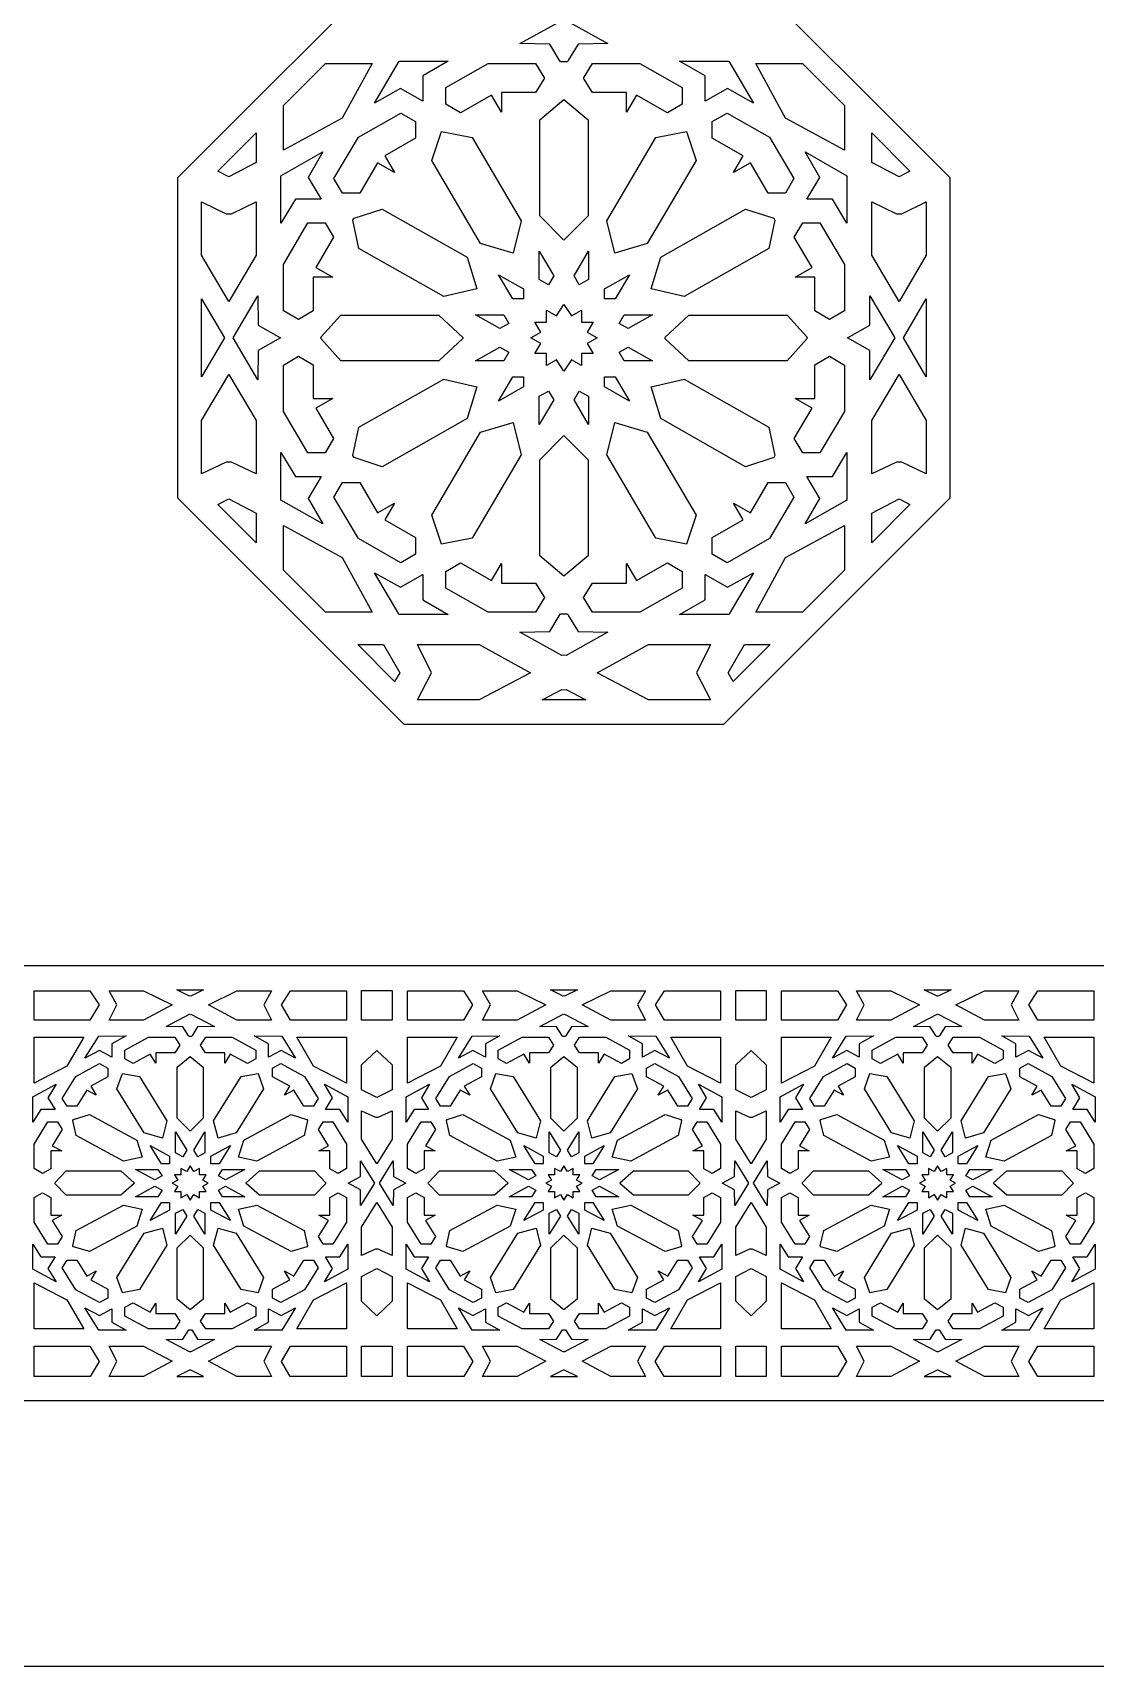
# Model space of a CAD drawing. Extents: x -330 to 330, y -275 to 275.
# Drawn here: x -110 to 110, y -275 to 63.1 of the extents above; entities that cross this region are included whole.
import ezdxf

# ---------------------------------------------------------------- set-up
doc = ezdxf.new("R2010")
doc.units = 0
doc.layers.add('LAYER_1', color=18, linetype='CONTINUOUS')
doc.layers.add('LAYER_2', color=150, linetype='CONTINUOUS')

msp = doc.modelspace()

# ---------------------------------------------------------------- linework, layer by layer
at = {"layer": 'LAYER_1'}
for points in [[(-330, 275), (-330, -275), (330, -275), (330, 130), (180, 275)], [(9.11, 60.82), (2.93, 60.71), (0.97, 57.45), (0.71, 57.01), (0, 57.03), (-0.71, 57.01), (-0.97, 57.45), (-2.93, 60.71), (-9.11, 60.82), (-0.43, 65.62), (0, 65.57), (0.43, 65.62)], [(-45.88, 45.38), (-58.05, 38.78), (-58.05, 47.99), (-49.37, 56.67), (-39.69, 56.67)], [(-29.22, 54.11), (-29.22, 48.88), (-33.84, 51.49), (-39.21, 48.51), (-34.12, 57.16), (-23.93, 57.18)], [(-5.91, 56.67), (-4.03, 53.65), (-5.9, 50.66), (-12.96, 50.66), (-12.96, 46.64), (-15.01, 50.13), (-21.4, 46.5), (-24.47, 48.24), (-24.47, 51.71), (-15.7, 56.67)], [(24.47, 51.71), (24.47, 48.24), (21.4, 46.5), (15.01, 50.13), (12.96, 46.64), (12.96, 50.66), (5.9, 50.66), (4.03, 53.65), (5.91, 56.67), (15.7, 56.67)], [(34.12, 57.16), (39.21, 48.51), (33.84, 51.49), (29.22, 48.88), (29.22, 54.11), (23.93, 57.18)], [(58.05, 47.99), (58.05, 38.78), (45.88, 45.38), (39.69, 56.67), (49.37, 56.67)], [(5.02, 45.04), (5.02, 25.17), (0, 20.14), (-5.02, 25.17), (-5.02, 45.04), (0, 49.25)], [(-30.7, 44.69), (-30.7, 41.22), (-37.1, 37.59), (-35.06, 34.13), (-38.59, 36.12), (-42.28, 29.86), (-45.84, 29.86), (-47.61, 32.86), (-42.55, 41.46), (-33.77, 46.43)], [(42.55, 41.46), (47.61, 32.86), (45.84, 29.86), (42.28, 29.86), (38.59, 36.12), (35.06, 34.13), (37.1, 37.59), (30.7, 41.22), (30.7, 44.69), (33.77, 46.43)], [(-63.7, 36.22), (-69.37, 33.22), (-71.61, 34.41), (-63.7, 42.33)], [(-19.01, 41.35), (-8.87, 24.12), (-10.5, 17.44), (-17.24, 19.43), (-27.36, 36.63), (-25.33, 42.64)], [(27.36, 36.63), (17.24, 19.43), (10.5, 17.44), (8.87, 24.12), (19.01, 41.35), (25.33, 42.64)], [(71.61, 34.41), (69.37, 33.22), (63.7, 36.22), (63.7, 42.33)], [(-52.93, 33.13), (-50.27, 28.62), (-55.58, 28.62), (-58.57, 23.66), (-58.57, 33.47), (-49.89, 38.4)], [(58.57, 33.47), (58.57, 23.66), (55.58, 28.62), (50.27, 28.62), (52.93, 33.13), (49.89, 38.4)], [(-63.7, 17.03), (-69.37, 7.46), (-75, 17), (-75, 28.07), (-69.9, 25.61), (-68.83, 25.61), (-63.7, 28.08)], [(68.83, 25.61), (69.9, 25.61), (75, 28.07), (75, 17), (69.37, 7.46), (63.7, 17.03), (63.7, 28.08)], [(-49.44, 23.73), (-47.67, 20.72), (-51.37, 14.44), (-47.83, 12.44), (-51.91, 12.44), (-51.91, 5.52), (-54.97, 3.68), (-58.05, 5.53), (-58.05, 15.12), (-52.99, 23.73)], [(-20.03, 16.62), (-18.04, 10.04), (-24.89, 8.45), (-42.43, 18.39), (-43.67, 24.29), (-43.44, 24.67), (-37.6, 26.57)], [(43.44, 24.67), (43.67, 24.29), (42.43, 18.39), (24.89, 8.45), (18.04, 10.04), (20.03, 16.62), (37.6, 26.57)], [(58.05, 15.12), (58.05, 5.53), (54.97, 3.68), (51.91, 5.52), (51.91, 12.44), (47.83, 12.44), (51.37, 14.44), (47.67, 20.72), (49.44, 23.73), (52.99, 23.73)], [(-2.1, 12.76), (-3.18, 10.92), (-5.1, 12.01), (-5.1, 17.86)], [(5.1, 12.01), (3.18, 10.92), (2.1, 12.76), (5.1, 17.86)], [(-8.38, 10.06), (-8.38, 8), (-10.6, 8), (-13.54, 12.99)], [(10.6, 8), (8.38, 8), (8.38, 10.06), (13.54, 12.99)], [(-70.28, -0.09), (-75, -8.13), (-75, 7.96)], [(-63.29, 2.52), (-58.7, -0.09), (-63.29, -2.69), (-63.34, -8.78), (-68.45, -0.09), (-63.34, 8.6)], [(1.54, 4.45), (3.64, 5.64), (3.64, 3.15), (6.03, 3.15), (4.81, 1.08), (6.86, -0.09), (4.81, -1.25), (6.03, -3.32), (3.64, -3.32), (3.64, -5.81), (1.54, -4.63), (0, -7), (-1.54, -4.63), (-3.64, -5.81), (-3.64, -3.32), (-6.03, -3.32), (-4.81, -1.25), (-6.86, -0.09), (-4.81, 1.08), (-6.03, 3.15), (-3.64, 3.15), (-3.64, 5.64), (-1.54, 4.45), (0, 6.83)], [(68.45, -0.09), (63.34, -8.78), (63.29, -2.69), (58.7, -0.09), (63.29, 2.52), (63.34, 8.6)], [(75, -8.13), (70.28, -0.09), (75, 7.96)], [(-20.91, 0.02), (-20.96, -0.09), (-20.91, -0.2), (-25.88, -4.82), (-46.18, -4.82), (-50.26, -0.31), (-50.35, -0.09), (-50.26, 0.14), (-46.18, 4.64), (-25.88, 4.64)], [(-12.46, 4.68), (-11.4, 2.88), (-13.28, 1.82), (-18.33, 4.68)], [(13.28, 1.82), (11.4, 2.88), (12.46, 4.68), (18.33, 4.68)], [(46.18, 4.64), (50.26, 0.14), (50.35, -0.09), (50.26, -0.31), (46.18, -4.82), (25.88, -4.82), (20.91, -0.2), (20.96, -0.09), (20.91, 0.02), (25.88, 4.64)], [(-11.4, -3.06), (-12.46, -4.85), (-18.33, -4.85), (-13.28, -1.99)], [(18.33, -4.85), (12.46, -4.85), (11.4, -3.06), (13.28, -1.99)], [(-51.91, -5.69), (-51.91, -12.62), (-47.83, -12.62), (-51.37, -14.62), (-47.67, -20.9), (-49.44, -23.9), (-52.99, -23.9), (-58.05, -15.3), (-58.05, -5.71), (-54.97, -3.85)], [(58.05, -5.71), (58.05, -15.3), (52.99, -23.9), (49.44, -23.9), (47.67, -20.9), (51.37, -14.62), (47.83, -12.62), (51.91, -12.62), (51.91, -5.69), (54.97, -3.85)], [(-63.7, -17.21), (-63.7, -28.25), (-68.83, -25.79), (-69.9, -25.79), (-75, -28.24), (-75, -17.17), (-69.37, -7.64)], [(-18.04, -10.21), (-20.03, -16.79), (-37.6, -26.75), (-43.44, -24.85), (-43.67, -24.46), (-42.43, -18.56), (-24.89, -8.63)], [(-8.38, -10.24), (-13.54, -13.16), (-10.6, -8.17), (-8.38, -8.17)], [(10.6, -8.17), (13.54, -13.16), (8.38, -10.24), (8.38, -8.17)], [(42.43, -18.56), (43.67, -24.46), (43.44, -24.85), (37.6, -26.75), (20.03, -16.79), (18.04, -10.21), (24.89, -8.63)], [(75, -17.17), (75, -28.24), (69.9, -25.79), (68.83, -25.79), (63.7, -28.25), (63.7, -17.21), (69.37, -7.64)], [(-2.1, -12.93), (-5.1, -18.03), (-5.1, -12.18), (-3.18, -11.1)], [(5.1, -12.18), (5.1, -18.03), (2.1, -12.93), (3.18, -11.1)], [(-8.87, -24.29), (-19.01, -41.53), (-25.33, -42.81), (-27.36, -36.8), (-17.24, -19.6), (-10.5, -17.61)], [(17.24, -19.6), (27.36, -36.8), (25.33, -42.81), (19.01, -41.53), (8.87, -24.29), (10.5, -17.61)], [(5.02, -25.35), (5.02, -45.21), (0, -49.42), (-5.02, -45.21), (-5.02, -25.35), (0, -20.32)], [(-55.58, -28.79), (-50.27, -28.79), (-52.93, -33.31), (-49.89, -38.57), (-58.57, -33.65), (-58.57, -23.83)], [(58.57, -33.65), (49.89, -38.57), (52.93, -33.31), (50.27, -28.79), (55.58, -28.79), (58.57, -23.83)], [(-38.59, -36.3), (-35.06, -34.3), (-37.1, -37.76), (-30.7, -41.39), (-30.7, -44.87), (-33.77, -46.61), (-42.55, -41.63), (-47.61, -33.03), (-45.84, -30.03), (-42.28, -30.03)], [(45.84, -30.03), (47.61, -33.03), (42.55, -41.63), (33.77, -46.61), (30.7, -44.87), (30.7, -41.39), (37.1, -37.76), (35.06, -34.3), (38.59, -36.3), (42.28, -30.03)], [(-63.7, -36.39), (-63.7, -42.49), (-71.61, -34.58), (-69.37, -33.39)], [(71.61, -34.58), (63.7, -42.49), (63.7, -36.39), (69.37, -33.39)], [(-45.88, -45.55), (-39.69, -56.85), (-49.36, -56.85), (-58.05, -48.15), (-58.05, -38.95)], [(58.05, -48.15), (49.36, -56.85), (39.69, -56.85), (45.88, -45.55), (58.05, -38.95)], [(-15.01, -50.3), (-12.96, -46.81), (-12.96, -50.84), (-5.9, -50.84), (-4.03, -53.83), (-5.91, -56.84), (-15.7, -56.85), (-24.47, -51.88), (-24.47, -48.41), (-21.4, -46.67)], [(24.47, -48.41), (24.47, -51.88), (15.7, -56.85), (5.91, -56.84), (4.03, -53.83), (5.9, -50.84), (12.96, -50.84), (12.96, -46.81), (15.01, -50.3), (21.4, -46.67)], [(-33.84, -51.67), (-29.22, -49.05), (-29.22, -54.29), (-23.93, -57.36), (-34.12, -57.33), (-39.21, -48.69)], [(34.12, -57.33), (23.93, -57.36), (29.22, -54.29), (29.22, -49.05), (33.84, -51.67), (39.21, -48.69)], [(0.97, -57.62), (2.93, -60.88), (9.11, -60.99), (0.43, -65.79), (0, -65.74), (-0.43, -65.79), (-9.11, -60.99), (-2.93, -60.88), (-0.97, -57.62), (-0.71, -57.19), (0, -57.2), (0.71, -57.19)], [(-33.99, -69.44), (-35.04, -71.18), (-42.68, -63.53), (-37.36, -63.53)], [(-6.9, -69.44), (-17.52, -74.98), (-30.3, -74.98), (-27.41, -69.44), (-30.3, -63.56), (-17.52, -63.56)], [(27.41, -69.44), (30.3, -74.98), (17.52, -74.98), (6.9, -69.44), (17.52, -63.56), (30.3, -63.56)], [(35.04, -71.18), (33.99, -69.44), (37.36, -63.53), (42.68, -63.53)], [(4.52, -75), (-4.52, -75), (-0.43, -72.88), (0, -72.92), (0.43, -72.88)], [(-96.22, -138.13), (-98.1, -141.27), (-109.65, -141.27), (-109.65, -138.13), (-109.65, -135.18), (-98.1, -135.18)], [(-81.09, -138.13), (-87.02, -141.26), (-94.15, -141.26), (-92.54, -138.13), (-94.15, -135.19), (-87.02, -135.19)], [(-77.21, -136.3), (-77.34, -136.28), (-77.47, -136.3), (-80.11, -135), (-74.58, -135)], [(-62.14, -138.13), (-60.53, -141.26), (-67.67, -141.26), (-73.6, -138.13), (-67.67, -135.19), (-60.53, -135.19)], [(-45.03, -138.13), (-45.03, -141.27), (-56.59, -141.27), (-58.47, -138.13), (-56.59, -135.18), (-45.03, -135.18)], [(-35.55, -138.13), (-35.55, -141.27), (-41.87, -141.27), (-41.87, -138.13), (-41.87, -135.17), (-35.55, -135.17)], [(-18.91, -138.13), (-20.8, -141.27), (-32.38, -141.27), (-32.38, -138.13), (-32.38, -135.18), (-20.8, -135.18)], [(-3.75, -138.13), (-9.7, -141.26), (-16.85, -141.26), (-15.23, -138.13), (-16.85, -135.19), (-9.7, -135.19)], [(0.14, -136.3), (0, -136.28), (-0.13, -136.3), (-2.77, -135), (2.78, -135)], [(15.24, -138.13), (16.85, -141.26), (9.7, -141.26), (3.76, -138.13), (9.7, -135.19), (16.85, -135.19)], [(32.39, -138.13), (32.39, -141.27), (20.81, -141.27), (18.92, -138.13), (20.81, -135.18), (32.39, -135.18)], [(41.87, -138.13), (41.87, -141.27), (35.56, -141.27), (35.56, -138.13), (35.56, -135.17), (41.87, -135.17)], [(58.47, -138.13), (56.59, -141.27), (45.03, -141.27), (45.03, -138.13), (45.03, -135.18), (56.59, -135.18)], [(73.6, -138.13), (67.67, -141.26), (60.53, -141.26), (62.14, -138.13), (60.53, -135.19), (67.67, -135.19)], [(77.47, -136.3), (77.34, -136.28), (77.21, -136.3), (74.58, -135), (80.11, -135)], [(92.54, -138.13), (94.15, -141.26), (87.02, -141.26), (81.09, -138.13), (87.02, -135.19), (94.15, -135.19)], [(109.65, -138.13), (109.65, -141.27), (98.1, -141.27), (96.22, -138.13), (98.1, -135.18), (109.65, -135.18)], [(-72.36, -142.62), (-75.81, -142.68), (-76.9, -144.41), (-77.05, -144.64), (-77.34, -144.64), (-77.64, -144.64), (-77.78, -144.41), (-78.87, -142.68), (-82.32, -142.62), (-77.47, -140.07), (-77.34, -140.1), (-77.21, -140.07)], [(4.99, -142.62), (1.54, -142.68), (0.44, -144.41), (0.3, -144.64), (0, -144.64), (-0.29, -144.64), (-0.44, -144.41), (-1.53, -142.68), (-4.99, -142.62), (-0.13, -140.07), (0, -140.1), (0.14, -140.07)], [(82.32, -142.62), (78.87, -142.68), (77.78, -144.41), (77.64, -144.64), (77.34, -144.64), (77.05, -144.64), (76.9, -144.41), (75.81, -142.68), (72.36, -142.62), (77.21, -140.07), (77.34, -140.1), (77.47, -140.07)], [(-102.86, -150.83), (-109.65, -154.34), (-109.65, -144.83), (-99.4, -144.83)], [(-93.55, -146.19), (-93.55, -148.97), (-96.13, -147.58), (-99.13, -149.16), (-96.29, -144.57), (-90.6, -144.55)], [(-80.54, -144.83), (-79.49, -146.43), (-80.53, -148.02), (-84.47, -148.02), (-84.47, -150.16), (-85.62, -148.31), (-89.19, -150.24), (-90.9, -149.31), (-90.9, -147.46), (-86, -144.83)], [(-63.78, -147.46), (-63.78, -149.31), (-65.5, -150.24), (-69.07, -148.31), (-70.21, -150.16), (-70.21, -148.02), (-74.16, -148.02), (-75.2, -146.43), (-74.15, -144.83), (-68.68, -144.83)], [(-58.4, -144.57), (-55.55, -149.16), (-58.55, -147.58), (-61.13, -148.97), (-61.13, -146.19), (-64.09, -144.55)], [(-45.03, -154.34), (-51.83, -150.83), (-55.29, -144.83), (-45.03, -144.83)], [(-25.57, -150.83), (-32.38, -154.34), (-32.38, -144.83), (-22.1, -144.83)], [(-16.24, -146.19), (-16.24, -148.97), (-18.83, -147.58), (-21.84, -149.16), (-18.99, -144.57), (-13.28, -144.55)], [(-3.2, -144.83), (-2.14, -146.43), (-3.19, -148.02), (-7.14, -148.02), (-7.14, -150.16), (-8.29, -148.31), (-11.87, -150.24), (-13.59, -149.31), (-13.59, -147.46), (-8.68, -144.83)], [(13.59, -147.46), (13.59, -149.31), (11.88, -150.24), (8.3, -148.31), (7.15, -150.16), (7.15, -148.02), (3.2, -148.02), (2.15, -146.43), (3.21, -144.83), (8.68, -144.83)], [(18.99, -144.57), (21.84, -149.16), (18.84, -147.58), (16.25, -148.97), (16.25, -146.19), (13.29, -144.55)], [(32.39, -154.34), (25.58, -150.83), (22.11, -144.83), (32.39, -144.83)], [(51.83, -150.83), (45.03, -154.34), (45.03, -144.83), (55.29, -144.83)], [(61.13, -146.19), (61.13, -148.97), (58.55, -147.58), (55.55, -149.16), (58.4, -144.57), (64.09, -144.55)], [(74.15, -144.83), (75.2, -146.43), (74.16, -148.02), (70.21, -148.02), (70.21, -150.16), (69.07, -148.31), (65.5, -150.24), (63.78, -149.31), (63.78, -147.46), (68.68, -144.83)], [(90.9, -147.46), (90.9, -149.31), (89.19, -150.24), (85.62, -148.31), (84.47, -150.16), (84.47, -148.02), (80.53, -148.02), (79.49, -146.43), (80.54, -144.83), (86, -144.83)], [(96.29, -144.57), (99.13, -149.16), (96.13, -147.58), (93.55, -148.97), (93.55, -146.19), (90.6, -144.55)], [(109.65, -154.34), (102.86, -150.83), (99.4, -144.83), (109.65, -144.83)], [(-35.54, -150.54), (-35.54, -155.7), (-38.71, -157.3), (-41.88, -155.7), (-41.88, -150.54), (-38.71, -147.55)], [(41.88, -150.54), (41.88, -155.7), (38.72, -157.3), (35.55, -155.7), (35.55, -150.54), (38.72, -147.55)], [(-94.38, -151.19), (-94.38, -153.04), (-97.95, -154.97), (-96.82, -156.81), (-98.78, -155.75), (-100.85, -159.08), (-102.84, -159.08), (-103.82, -157.49), (-101, -152.91), (-96.1, -150.27)], [(-74.65, -151.01), (-74.65, -161.57), (-77.34, -164.25), (-80.04, -161.57), (-80.04, -151.01), (-77.34, -148.77)], [(-53.69, -152.91), (-50.86, -157.49), (-51.85, -159.08), (-53.84, -159.08), (-55.9, -155.75), (-57.87, -156.81), (-56.73, -154.97), (-60.3, -153.04), (-60.3, -151.19), (-58.59, -150.27)], [(-17.07, -151.19), (-17.07, -153.04), (-20.65, -154.97), (-19.51, -156.81), (-21.49, -155.75), (-23.56, -159.08), (-25.55, -159.08), (-26.54, -157.49), (-23.7, -152.91), (-18.79, -150.27)], [(2.71, -151.01), (2.71, -161.57), (0, -164.25), (-2.7, -161.57), (-2.7, -151.01), (0, -148.77)], [(23.71, -152.91), (26.54, -157.49), (25.55, -159.08), (23.56, -159.08), (21.49, -155.75), (19.52, -156.81), (20.66, -154.97), (17.08, -153.04), (17.08, -151.19), (18.8, -150.27)], [(60.3, -151.19), (60.3, -153.04), (56.73, -154.97), (57.87, -156.81), (55.9, -155.75), (53.84, -159.08), (51.85, -159.08), (50.86, -157.49), (53.69, -152.91), (58.59, -150.27)], [(80.04, -151.01), (80.04, -161.57), (77.34, -164.25), (74.65, -161.57), (74.65, -151.01), (77.34, -148.77)], [(101, -152.91), (103.82, -157.49), (102.84, -159.08), (100.85, -159.08), (98.78, -155.75), (96.82, -156.81), (97.95, -154.97), (94.38, -153.04), (94.38, -151.19), (96.1, -150.27)], [(-106.79, -157.34), (-105.31, -159.74), (-108.28, -159.74), (-109.95, -162.38), (-109.95, -157.16), (-105.1, -154.54)], [(-87.85, -152.97), (-82.19, -162.13), (-83.1, -165.68), (-86.86, -164.63), (-92.51, -155.48), (-91.38, -152.29)], [(-62.17, -155.48), (-67.82, -164.63), (-71.59, -165.68), (-72.5, -162.13), (-66.83, -152.97), (-63.3, -152.29)], [(-44.74, -157.16), (-44.74, -162.38), (-46.41, -159.74), (-49.38, -159.74), (-47.89, -157.34), (-49.59, -154.54)], [(-29.51, -157.34), (-28.02, -159.74), (-31, -159.74), (-32.67, -162.38), (-32.67, -157.16), (-27.81, -154.54)], [(-10.53, -152.97), (-4.85, -162.13), (-5.76, -165.68), (-9.54, -164.63), (-15.2, -155.48), (-14.07, -152.29)], [(15.21, -155.48), (9.55, -164.63), (5.77, -165.68), (4.86, -162.13), (10.54, -152.97), (14.08, -152.29)], [(32.68, -157.16), (32.68, -162.38), (31.01, -159.74), (28.03, -159.74), (29.52, -157.34), (27.82, -154.54)], [(47.89, -157.34), (49.38, -159.74), (46.41, -159.74), (44.74, -162.38), (44.74, -157.16), (49.59, -154.54)], [(66.83, -152.97), (72.5, -162.13), (71.59, -165.68), (67.82, -164.63), (62.17, -155.48), (63.3, -152.29)], [(92.51, -155.48), (86.86, -164.63), (83.1, -165.68), (82.19, -162.13), (87.85, -152.97), (91.38, -152.29)], [(109.95, -157.16), (109.95, -162.38), (108.28, -159.74), (105.31, -159.74), (106.79, -157.34), (105.1, -154.54)], [(-88.42, -166.12), (-87.31, -169.62), (-91.14, -170.46), (-100.93, -165.18), (-101.62, -162.04), (-101.49, -161.84), (-98.23, -160.83)], [(-53.19, -161.84), (-53.06, -162.04), (-53.76, -165.18), (-63.55, -170.46), (-67.37, -169.62), (-66.26, -166.12), (-56.45, -160.83)], [(-35.54, -165.9), (-38.71, -170.99), (-41.88, -165.9), (-41.88, -160.03), (-39.01, -161.34), (-38.42, -161.34), (-35.54, -160.03)], [(-11.1, -166.12), (-9.99, -169.62), (-13.82, -170.46), (-23.64, -165.18), (-24.33, -162.04), (-24.2, -161.84), (-20.94, -160.83)], [(24.21, -161.84), (24.34, -162.04), (23.64, -165.18), (13.83, -170.46), (9.99, -169.62), (11.11, -166.12), (20.94, -160.83)], [(41.88, -165.9), (38.72, -170.99), (35.55, -165.9), (35.55, -160.03), (38.42, -161.34), (39.01, -161.34), (41.88, -160.03)], [(66.26, -166.12), (67.37, -169.62), (63.55, -170.46), (53.76, -165.18), (53.06, -162.04), (53.19, -161.84), (56.45, -160.83)], [(101.49, -161.84), (101.62, -162.04), (100.93, -165.18), (91.14, -170.46), (87.31, -169.62), (88.42, -166.12), (98.23, -160.83)], [(-104.84, -162.34), (-103.86, -163.94), (-105.92, -167.27), (-103.95, -168.34), (-106.22, -168.34), (-106.22, -172.02), (-107.93, -173), (-109.65, -172.01), (-109.65, -166.91), (-106.83, -162.34)], [(-78.06, -168.17), (-78.91, -169.55), (-80.39, -168.75), (-80.39, -164.41)], [(-74.3, -168.75), (-75.78, -169.55), (-76.63, -168.17), (-74.3, -164.41)], [(-45.03, -166.91), (-45.03, -172.01), (-46.75, -173), (-48.46, -172.02), (-48.46, -168.34), (-50.74, -168.34), (-48.76, -167.27), (-50.83, -163.94), (-49.84, -162.34), (-47.86, -162.34)], [(-27.56, -162.34), (-26.57, -163.94), (-28.64, -167.27), (-26.66, -168.34), (-28.94, -168.34), (-28.94, -172.02), (-30.65, -173), (-32.38, -172.01), (-32.38, -166.91), (-29.55, -162.34)], [(-0.71, -168.17), (-1.56, -169.55), (-3.05, -168.75), (-3.05, -164.41)], [(3.05, -168.75), (1.57, -169.55), (0.72, -168.17), (3.05, -164.41)], [(32.39, -166.91), (32.39, -172.01), (30.66, -173), (28.95, -172.02), (28.95, -168.34), (26.67, -168.34), (28.65, -167.27), (26.58, -163.94), (27.57, -162.34), (29.56, -162.34)], [(49.84, -162.34), (50.83, -163.94), (48.76, -167.27), (50.74, -168.34), (48.46, -168.34), (48.46, -172.02), (46.75, -173), (45.03, -172.01), (45.03, -166.91), (47.86, -162.34)], [(76.63, -168.17), (75.78, -169.55), (74.3, -168.75), (74.3, -164.41)], [(80.39, -168.75), (78.91, -169.55), (78.06, -168.17), (80.39, -164.41)], [(109.65, -166.91), (109.65, -172.01), (107.93, -173), (106.22, -172.02), (106.22, -168.34), (103.95, -168.34), (105.92, -167.27), (103.86, -163.94), (104.84, -162.34), (106.83, -162.34)], [(-81.62, -169.43), (-81.62, -171), (-83.32, -171), (-85.64, -167.25)], [(-71.36, -171), (-73.07, -171), (-73.07, -169.43), (-69.04, -167.25)], [(-4.28, -169.43), (-4.28, -171), (-5.99, -171), (-8.31, -167.25)], [(6, -171), (4.29, -171), (4.29, -169.43), (8.32, -167.25)], [(73.07, -169.43), (73.07, -171), (71.36, -171), (69.04, -167.25)], [(83.32, -171), (81.62, -171), (81.62, -169.43), (85.64, -167.25)], [(-84.03, -172.17), (-83.18, -173.53), (-84.65, -174.33), (-88.66, -172.17)], [(-79.92, -174.38), (-81.07, -175), (-79.92, -175.62), (-80.6, -176.72), (-79.27, -176.72), (-79.27, -178.04), (-78.06, -177.39), (-77.34, -178.55), (-76.62, -177.39), (-75.42, -178.04), (-75.42, -176.72), (-74.08, -176.72), (-74.76, -175.62), (-73.62, -175), (-74.76, -174.38), (-74.08, -173.28), (-75.42, -173.28), (-75.42, -171.96), (-76.62, -172.61), (-77.34, -171.45), (-78.06, -172.61), (-79.27, -171.96), (-79.27, -173.28), (-80.6, -173.28)], [(-70.03, -174.33), (-71.5, -173.53), (-70.66, -172.17), (-66.02, -172.17)], [(-39.23, -175), (-42.08, -179.62), (-42.11, -176.39), (-44.67, -175), (-42.11, -173.61), (-42.08, -170.38)], [(-35.31, -173.61), (-32.74, -175), (-35.31, -176.39), (-35.34, -179.62), (-38.2, -175), (-35.34, -170.38)], [(-6.7, -172.17), (-5.85, -173.53), (-7.32, -174.33), (-11.34, -172.17)], [(1.93, -178.04), (1.93, -176.72), (3.27, -176.72), (2.59, -175.62), (3.74, -175), (2.59, -174.38), (3.27, -173.28), (1.93, -173.28), (1.93, -171.96), (0.73, -172.61), (0, -171.44), (-0.72, -172.61), (-1.93, -171.96), (-1.93, -173.28), (-3.27, -173.28), (-2.58, -174.38), (-3.73, -175), (-2.58, -175.62), (-3.27, -176.72), (-1.93, -176.72), (-1.93, -178.04), (-0.72, -177.39), (0, -178.56), (0.73, -177.39)], [(7.33, -174.33), (5.86, -173.53), (6.7, -172.17), (11.35, -172.17)], [(38.21, -175), (35.35, -179.62), (35.32, -176.39), (32.75, -175), (35.32, -173.61), (35.35, -170.38)], [(42.11, -173.61), (44.67, -175), (42.11, -176.39), (42.08, -179.62), (39.23, -175), (42.08, -170.38)], [(70.66, -172.17), (71.5, -173.53), (70.03, -174.33), (66.02, -172.17)], [(74.76, -174.38), (73.62, -175), (74.76, -175.62), (74.08, -176.72), (75.42, -176.72), (75.42, -178.04), (76.62, -177.39), (77.34, -178.55), (78.06, -177.39), (79.27, -178.04), (79.27, -176.72), (80.6, -176.72), (79.92, -175.62), (81.07, -175), (79.92, -174.38), (80.6, -173.28), (79.27, -173.28), (79.27, -171.96), (78.06, -172.61), (77.34, -171.45), (76.62, -172.61), (75.42, -171.96), (75.42, -173.28), (74.08, -173.28)], [(84.65, -174.33), (83.18, -173.53), (84.03, -172.17), (88.66, -172.17)], [(-88.92, -174.94), (-88.94, -175), (-88.92, -175.06), (-91.69, -177.52), (-103.02, -177.52), (-105.3, -175.12), (-105.35, -175), (-105.3, -174.88), (-103.02, -172.48), (-91.69, -172.48)], [(-83.18, -176.47), (-84.03, -177.83), (-88.66, -177.83), (-84.65, -175.67)], [(-66.02, -177.83), (-70.66, -177.83), (-71.5, -176.47), (-70.03, -175.67)], [(-51.66, -172.48), (-49.38, -174.88), (-49.33, -175), (-49.38, -175.12), (-51.66, -177.52), (-63, -177.52), (-65.77, -175.06), (-65.74, -175), (-65.77, -174.94), (-63, -172.48)], [(-11.6, -174.94), (-11.62, -175), (-11.6, -175.06), (-14.38, -177.52), (-25.73, -177.52), (-28.02, -175.12), (-28.07, -175), (-28.02, -174.88), (-25.73, -172.48), (-14.38, -172.48)], [(-5.85, -176.47), (-6.7, -177.83), (-11.34, -177.83), (-7.32, -175.67)], [(11.35, -177.83), (6.7, -177.83), (5.86, -176.47), (7.33, -175.67)], [(25.74, -172.48), (28.03, -174.88), (28.08, -175), (28.03, -175.12), (25.74, -177.52), (14.38, -177.52), (11.6, -175.06), (11.63, -175), (11.6, -174.94), (14.38, -172.48)], [(65.77, -174.94), (65.74, -175), (65.77, -175.06), (63, -177.52), (51.66, -177.52), (49.38, -175.12), (49.33, -175), (49.38, -174.88), (51.66, -172.48), (63, -172.48)], [(71.5, -176.47), (70.66, -177.83), (66.02, -177.83), (70.03, -175.67)], [(88.66, -177.83), (84.03, -177.83), (83.18, -176.47), (84.65, -175.67)], [(103.02, -172.48), (105.3, -174.88), (105.35, -175), (105.3, -175.12), (103.02, -177.52), (91.69, -177.52), (88.92, -175.06), (88.94, -175), (88.92, -174.94), (91.69, -172.48)], [(-106.22, -177.98), (-106.22, -181.66), (-103.95, -181.66), (-105.92, -182.73), (-103.86, -186.06), (-104.84, -187.66), (-106.83, -187.66), (-109.65, -183.09), (-109.65, -177.99), (-107.93, -177)], [(-81.62, -180.57), (-85.64, -182.75), (-83.32, -179), (-81.62, -179)], [(-71.36, -179), (-69.04, -182.75), (-73.07, -180.57), (-73.07, -179)], [(-45.03, -177.99), (-45.03, -183.09), (-47.86, -187.66), (-49.84, -187.66), (-50.83, -186.06), (-48.76, -182.73), (-50.74, -181.66), (-48.46, -181.66), (-48.46, -177.98), (-46.75, -177)], [(-35.54, -184.1), (-35.54, -189.97), (-38.42, -188.66), (-39.01, -188.66), (-41.88, -189.97), (-41.88, -184.1), (-38.71, -179.01)], [(-28.94, -177.98), (-28.94, -181.66), (-26.66, -181.66), (-28.64, -182.73), (-26.57, -186.06), (-27.56, -187.66), (-29.55, -187.66), (-32.38, -183.09), (-32.38, -177.99), (-30.65, -177)], [(-4.28, -180.57), (-8.31, -182.75), (-5.99, -179), (-4.28, -179)], [(6, -179), (8.32, -182.75), (4.29, -180.57), (4.29, -179)], [(32.39, -177.99), (32.39, -183.09), (29.56, -187.66), (27.57, -187.66), (26.58, -186.06), (28.65, -182.73), (26.67, -181.66), (28.95, -181.66), (28.95, -177.98), (30.66, -177)], [(41.88, -184.1), (41.88, -189.97), (39.01, -188.66), (38.42, -188.66), (35.55, -189.97), (35.55, -184.1), (38.72, -179.01)], [(48.46, -177.98), (48.46, -181.66), (50.74, -181.66), (48.76, -182.73), (50.83, -186.06), (49.84, -187.66), (47.86, -187.66), (45.03, -183.09), (45.03, -177.99), (46.75, -177)], [(73.07, -180.57), (69.04, -182.75), (71.36, -179), (73.07, -179)], [(83.32, -179), (85.64, -182.75), (81.62, -180.57), (81.62, -179)], [(109.65, -177.99), (109.65, -183.09), (106.83, -187.66), (104.84, -187.66), (103.86, -186.06), (105.92, -182.73), (103.95, -181.66), (106.22, -181.66), (106.22, -177.98), (107.93, -177)], [(-87.31, -180.38), (-88.42, -183.88), (-98.23, -189.17), (-101.49, -188.16), (-101.62, -187.96), (-100.93, -184.82), (-91.14, -179.54)], [(-78.06, -181.83), (-80.39, -185.59), (-80.39, -181.25), (-78.91, -180.45)], [(-74.3, -181.25), (-74.3, -185.59), (-76.63, -181.83), (-75.78, -180.45)], [(-53.76, -184.82), (-53.06, -187.96), (-53.19, -188.16), (-56.45, -189.17), (-66.26, -183.88), (-67.37, -180.38), (-63.55, -179.54)], [(-9.99, -180.38), (-11.1, -183.88), (-20.94, -189.17), (-24.2, -188.16), (-24.33, -187.96), (-23.64, -184.82), (-13.82, -179.54)], [(-0.71, -181.83), (-3.05, -185.59), (-3.05, -181.25), (-1.56, -180.45)], [(3.05, -181.25), (3.05, -185.59), (0.72, -181.83), (1.57, -180.45)], [(23.64, -184.82), (24.34, -187.96), (24.21, -188.16), (20.94, -189.17), (11.11, -183.88), (9.99, -180.38), (13.83, -179.54)], [(67.37, -180.38), (66.26, -183.88), (56.45, -189.17), (53.19, -188.16), (53.06, -187.96), (53.76, -184.82), (63.55, -179.54)], [(76.63, -181.83), (74.3, -185.59), (74.3, -181.25), (75.78, -180.45)], [(80.39, -181.25), (80.39, -185.59), (78.06, -181.83), (78.91, -180.45)], [(100.93, -184.82), (101.62, -187.96), (101.49, -188.16), (98.23, -189.17), (88.42, -183.88), (87.31, -180.38), (91.14, -179.54)], [(-82.19, -187.87), (-87.85, -197.03), (-91.38, -197.71), (-92.51, -194.52), (-86.86, -185.37), (-83.1, -184.32)], [(-74.65, -188.43), (-74.65, -198.99), (-77.34, -201.23), (-80.04, -198.99), (-80.04, -188.43), (-77.34, -185.75)], [(-67.82, -185.37), (-62.17, -194.52), (-63.3, -197.71), (-66.83, -197.03), (-72.5, -187.87), (-71.59, -184.32)], [(-4.85, -187.87), (-10.53, -197.03), (-14.07, -197.71), (-15.2, -194.52), (-9.54, -185.37), (-5.76, -184.32)], [(2.71, -188.43), (2.71, -198.99), (0, -201.23), (-2.7, -198.99), (-2.7, -188.43), (0, -185.75)], [(9.55, -185.37), (15.21, -194.52), (14.08, -197.71), (10.54, -197.03), (4.86, -187.87), (5.77, -184.32)], [(72.5, -187.87), (66.83, -197.03), (63.3, -197.71), (62.17, -194.52), (67.82, -185.37), (71.59, -184.32)], [(80.04, -188.43), (80.04, -198.99), (77.34, -201.23), (74.65, -198.99), (74.65, -188.43), (77.34, -185.75)], [(86.86, -185.37), (92.51, -194.52), (91.38, -197.71), (87.85, -197.03), (82.19, -187.87), (83.1, -184.32)], [(-108.28, -190.26), (-105.31, -190.26), (-106.79, -192.66), (-105.1, -195.46), (-109.95, -192.84), (-109.95, -187.62)], [(-44.74, -192.84), (-49.59, -195.46), (-47.89, -192.66), (-49.38, -190.26), (-46.41, -190.26), (-44.74, -187.62)], [(-31, -190.26), (-28.02, -190.26), (-29.51, -192.66), (-27.81, -195.46), (-32.67, -192.84), (-32.67, -187.62)], [(32.68, -192.84), (27.82, -195.46), (29.52, -192.66), (28.03, -190.26), (31.01, -190.26), (32.68, -187.62)], [(46.41, -190.26), (49.38, -190.26), (47.89, -192.66), (49.59, -195.46), (44.74, -192.84), (44.74, -187.62)], [(109.95, -192.84), (105.1, -195.46), (106.79, -192.66), (105.31, -190.26), (108.28, -190.26), (109.95, -187.62)], [(-98.78, -194.25), (-96.82, -193.19), (-97.95, -195.03), (-94.38, -196.96), (-94.38, -198.81), (-96.1, -199.73), (-101, -197.09), (-103.82, -192.51), (-102.84, -190.92), (-100.85, -190.92)], [(-51.85, -190.92), (-50.86, -192.51), (-53.69, -197.09), (-58.59, -199.73), (-60.3, -198.81), (-60.3, -196.96), (-56.73, -195.03), (-57.87, -193.19), (-55.9, -194.25), (-53.84, -190.92)], [(-21.49, -194.25), (-19.51, -193.19), (-20.65, -195.03), (-17.07, -196.96), (-17.07, -198.81), (-18.79, -199.73), (-23.7, -197.09), (-26.54, -192.51), (-25.55, -190.92), (-23.56, -190.92)], [(25.55, -190.92), (26.54, -192.51), (23.71, -197.09), (18.8, -199.73), (17.08, -198.81), (17.08, -196.96), (20.66, -195.03), (19.52, -193.19), (21.49, -194.25), (23.56, -190.92)], [(55.9, -194.25), (57.87, -193.19), (56.73, -195.03), (60.3, -196.96), (60.3, -198.81), (58.59, -199.73), (53.69, -197.09), (50.86, -192.51), (51.85, -190.92), (53.84, -190.92)], [(102.84, -190.92), (103.82, -192.51), (101, -197.09), (96.1, -199.73), (94.38, -198.81), (94.38, -196.96), (97.95, -195.03), (96.82, -193.19), (98.78, -194.25), (100.85, -190.92)], [(-102.86, -199.17), (-99.4, -205.17), (-109.65, -205.17), (-109.65, -195.66)], [(-45.03, -205.17), (-55.29, -205.17), (-51.83, -199.17), (-45.03, -195.66)], [(-35.54, -194.3), (-35.54, -199.46), (-38.71, -202.45), (-41.88, -199.46), (-41.88, -194.3), (-38.71, -192.7)], [(-25.57, -199.17), (-22.1, -205.17), (-32.38, -205.17), (-32.38, -195.66)], [(32.39, -205.17), (22.11, -205.17), (25.58, -199.17), (32.39, -195.66)], [(41.88, -194.3), (41.88, -199.46), (38.72, -202.45), (35.55, -199.46), (35.55, -194.3), (38.72, -192.7)], [(51.83, -199.17), (55.29, -205.17), (45.03, -205.17), (45.03, -195.66)], [(109.65, -205.17), (99.4, -205.17), (102.86, -199.17), (109.65, -195.66)], [(-96.13, -202.42), (-93.55, -201.03), (-93.55, -203.81), (-90.6, -205.45), (-96.29, -205.43), (-99.13, -200.84)], [(-85.62, -201.69), (-84.47, -199.84), (-84.47, -201.98), (-80.53, -201.98), (-79.49, -203.57), (-80.54, -205.17), (-86, -205.17), (-90.9, -202.54), (-90.9, -200.69), (-89.19, -199.76)], [(-63.78, -200.69), (-63.78, -202.54), (-68.68, -205.17), (-74.15, -205.17), (-75.2, -203.57), (-74.16, -201.98), (-70.21, -201.98), (-70.21, -199.84), (-69.07, -201.69), (-65.5, -199.76)], [(-58.4, -205.43), (-64.09, -205.45), (-61.13, -203.81), (-61.13, -201.03), (-58.55, -202.42), (-55.55, -200.84)], [(-18.83, -202.42), (-16.24, -201.03), (-16.24, -203.81), (-13.28, -205.45), (-18.99, -205.43), (-21.84, -200.84)], [(-8.29, -201.69), (-7.14, -199.84), (-7.14, -201.98), (-3.19, -201.98), (-2.14, -203.57), (-3.2, -205.17), (-8.68, -205.17), (-13.59, -202.54), (-13.59, -200.69), (-11.87, -199.76)], [(13.59, -200.69), (13.59, -202.54), (8.68, -205.17), (3.21, -205.17), (2.15, -203.57), (3.2, -201.98), (7.15, -201.98), (7.15, -199.84), (8.3, -201.69), (11.88, -199.76)], [(18.99, -205.43), (13.29, -205.45), (16.25, -203.81), (16.25, -201.03), (18.84, -202.42), (21.84, -200.84)], [(58.55, -202.42), (61.13, -201.03), (61.13, -203.81), (64.09, -205.45), (58.4, -205.43), (55.55, -200.84)], [(69.07, -201.69), (70.21, -199.84), (70.21, -201.98), (74.16, -201.98), (75.2, -203.57), (74.15, -205.17), (68.68, -205.17), (63.78, -202.54), (63.78, -200.69), (65.5, -199.76)], [(90.9, -200.69), (90.9, -202.54), (86, -205.17), (80.54, -205.17), (79.49, -203.57), (80.53, -201.98), (84.47, -201.98), (84.47, -199.84), (85.62, -201.69), (89.19, -199.76)], [(96.29, -205.43), (90.6, -205.45), (93.55, -203.81), (93.55, -201.03), (96.13, -202.42), (99.13, -200.84)], [(-76.9, -205.59), (-75.81, -207.32), (-72.36, -207.38), (-77.21, -209.93), (-77.34, -209.9), (-77.47, -209.93), (-82.32, -207.38), (-78.87, -207.32), (-77.78, -205.59), (-77.64, -205.36), (-77.34, -205.36), (-77.05, -205.36)], [(0.44, -205.59), (1.54, -207.32), (4.99, -207.38), (0.14, -209.93), (0, -209.9), (-0.13, -209.93), (-4.99, -207.38), (-1.53, -207.32), (-0.44, -205.59), (-0.29, -205.36), (0, -205.36), (0.3, -205.36)], [(77.78, -205.59), (78.87, -207.32), (82.32, -207.38), (77.47, -209.93), (77.34, -209.9), (77.21, -209.93), (72.36, -207.38), (75.81, -207.32), (76.9, -205.59), (77.05, -205.36), (77.34, -205.36), (77.64, -205.36)], [(-104.04, -208.73), (-98.1, -208.73), (-96.2, -211.91), (-98.05, -215), (-109.65, -215), (-109.65, -208.73)], [(-81.09, -211.87), (-87.02, -215), (-94.15, -215), (-92.54, -211.87), (-94.15, -208.74), (-87.02, -208.74)], [(-62.14, -211.87), (-60.53, -215), (-67.67, -215), (-73.6, -211.87), (-67.67, -208.74), (-60.53, -208.74)], [(-45.03, -215), (-56.64, -215), (-58.49, -211.91), (-56.59, -208.73), (-50.65, -208.73), (-45.03, -208.73)], [(-35.55, -215), (-41.87, -215), (-41.87, -208.73), (-35.55, -208.73)], [(-26.75, -208.73), (-20.8, -208.73), (-18.89, -211.91), (-20.75, -215), (-32.38, -215), (-32.38, -208.73)], [(-3.75, -211.87), (-9.7, -215), (-16.85, -215), (-15.23, -211.87), (-16.85, -208.74), (-9.7, -208.74)], [(15.24, -211.87), (16.85, -215), (9.7, -215), (3.76, -211.87), (9.7, -208.74), (16.85, -208.74)], [(32.39, -215), (20.76, -215), (18.9, -211.91), (20.81, -208.73), (26.76, -208.73), (32.39, -208.73)], [(41.87, -215), (35.56, -215), (35.56, -208.73), (41.87, -208.73)], [(50.65, -208.73), (56.59, -208.73), (58.49, -211.91), (56.64, -215), (45.03, -215), (45.03, -208.73)], [(73.6, -211.87), (67.67, -215), (60.53, -215), (62.14, -211.87), (60.53, -208.74), (67.67, -208.74)], [(92.54, -211.87), (94.15, -215), (87.02, -215), (81.09, -211.87), (87.02, -208.74), (94.15, -208.74)], [(109.65, -215), (98.05, -215), (96.2, -211.91), (98.1, -208.73), (104.04, -208.73), (109.65, -208.73)], [(-77.21, -213.7), (-77.34, -213.72), (-77.47, -213.7), (-80.11, -215), (-74.58, -215)], [(0.14, -213.7), (0, -213.72), (-0.13, -213.7), (-2.77, -215), (2.78, -215)], [(77.47, -213.7), (77.34, -213.72), (77.21, -213.7), (74.58, -215), (80.11, -215)]]:
    msp.add_lwpolyline(points, close=True, dxfattribs=at)
at = {"layer": 'LAYER_2'}
for points in [[(-275, 220), (-275, -220), (275, -220), (275, 106.67), (157.76, 220)], [(-185, 130), (-185, -130), (185, -130), (185, 68.49), (121.37, 130)], [(79.96, -33.21), (79.96, 33.03), (33.12, 79.87), (-33.12, 79.87), (-79.96, 33.03), (-79.96, -33.21), (-33.12, -80.05), (33.12, -80.05)]]:
    msp.add_lwpolyline(points, close=True, dxfattribs=at)

doc.saveas('drawing.dxf')
